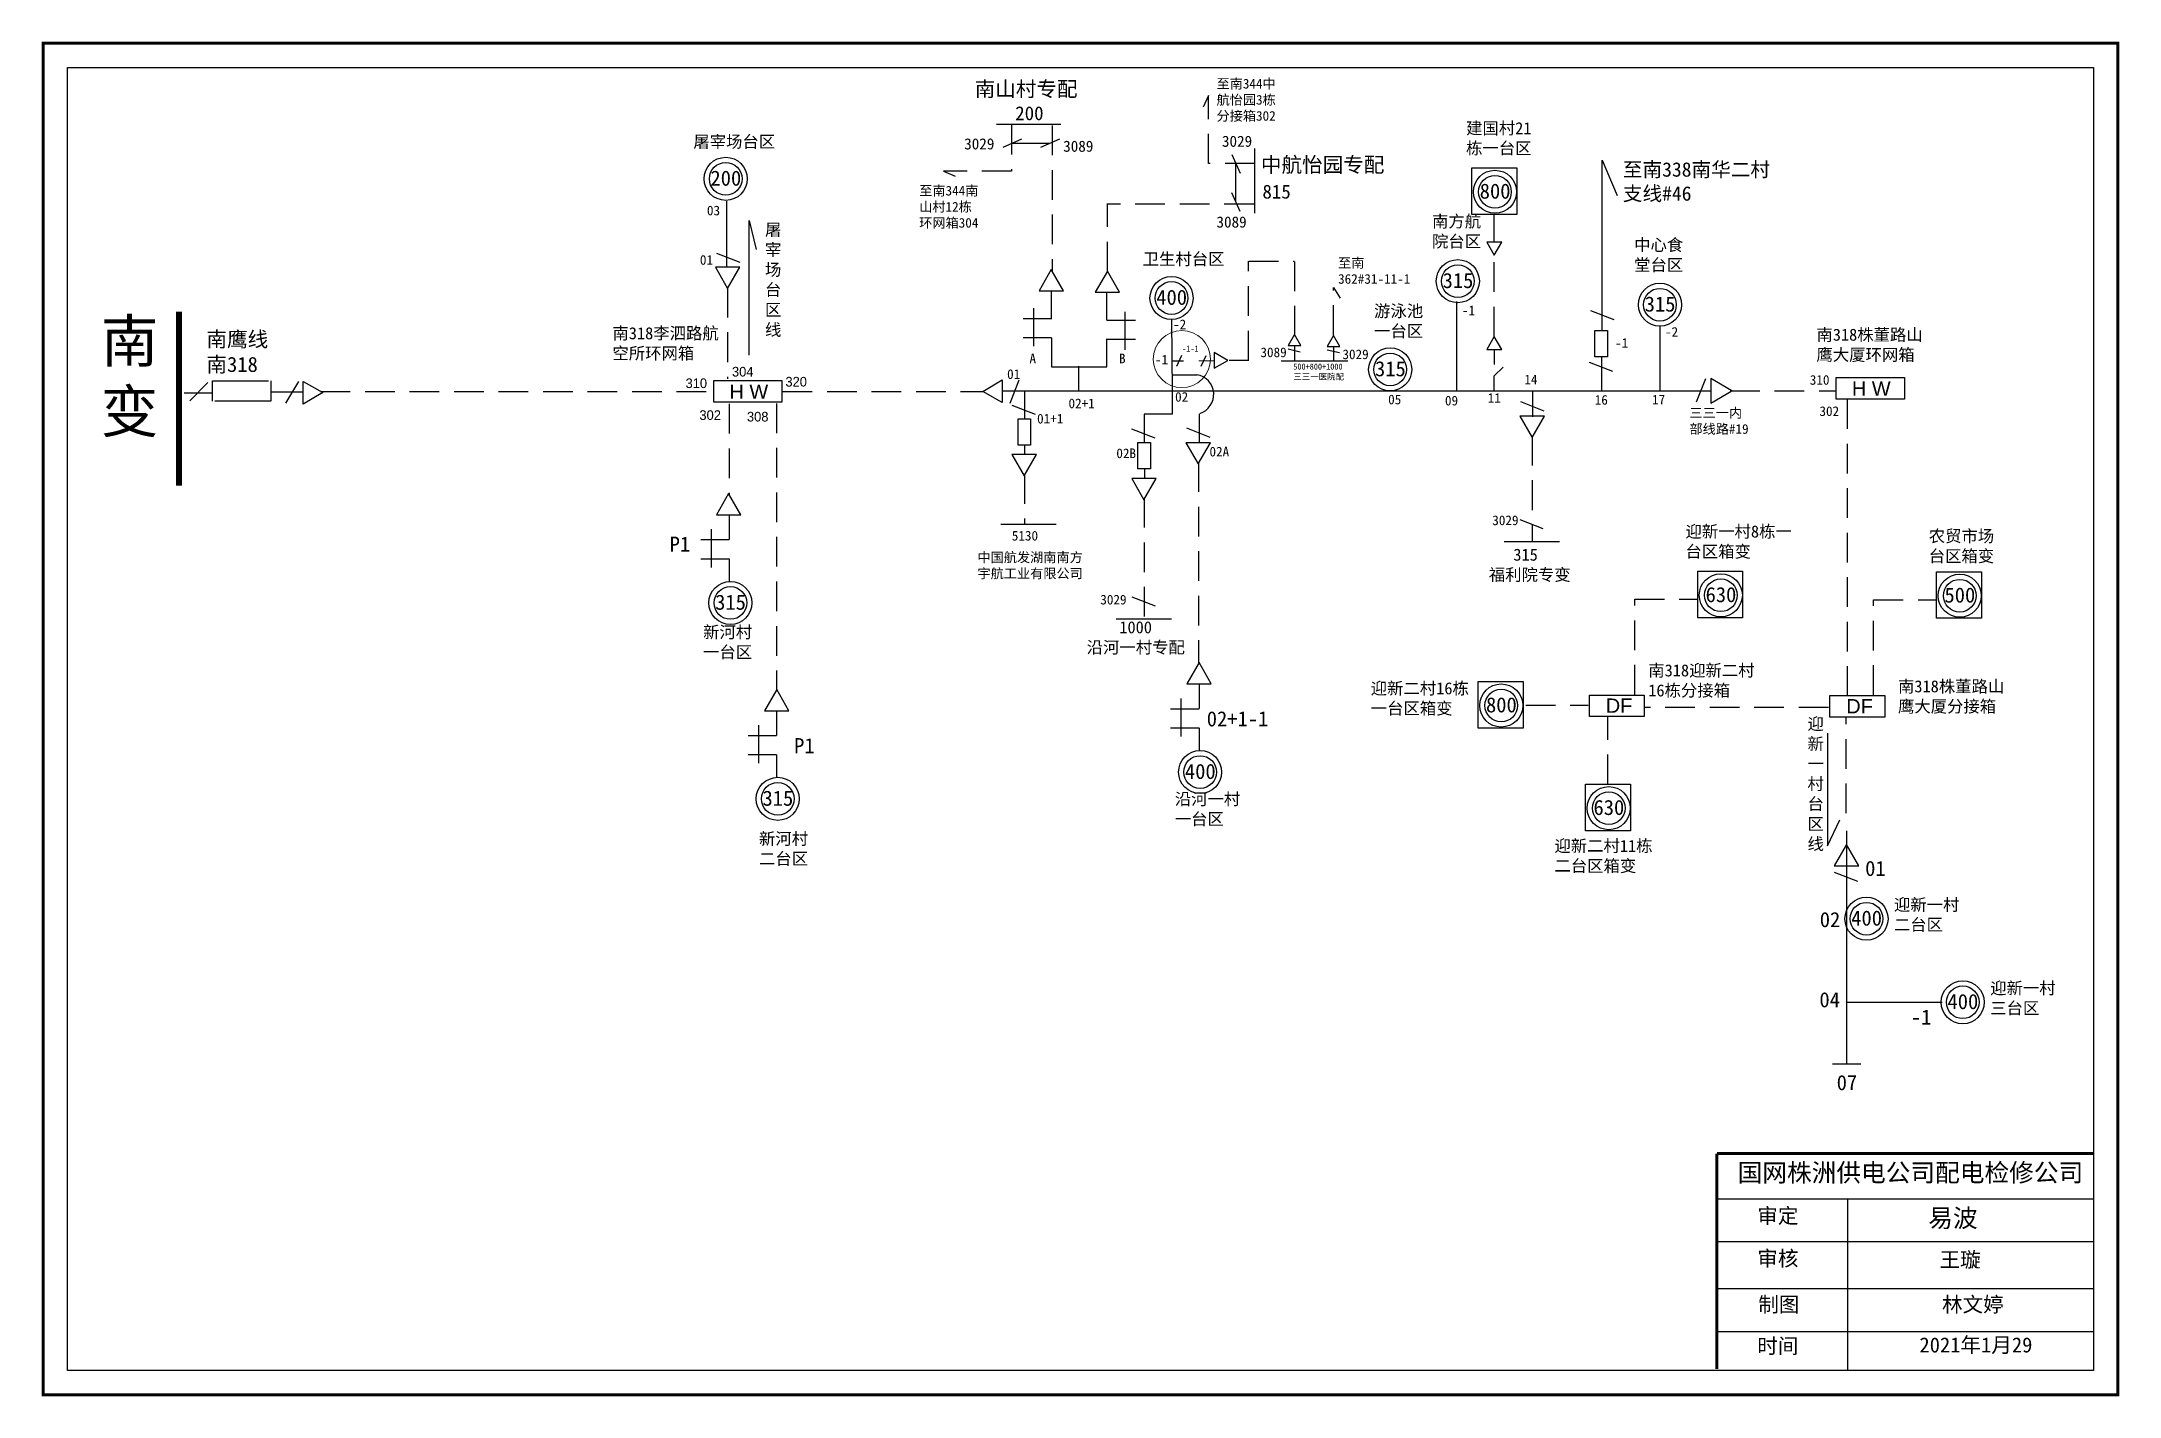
# Model space of a CAD drawing. Extents: x 12 to 356, y -1 to 223.
import ezdxf

# ---------------------------------------------------------------- set-up
doc = ezdxf.new("R2010")
doc.units = 0
doc.header["$LTSCALE"] = 0.774411
doc.linetypes.add('ACAD_ISO02W100', pattern=[15, 12, -3])
doc.linetypes.add('DASHED2', pattern=[9.525, 6.35, -3.175])
doc.layers.get('0').update_dxf_attribs({"linetype": 'CONTINUOUS'})
doc.styles.add('hztxt_txtstyle_0.00_0_0', font='')
doc.styles.add('hztxt_txtstyle_1.99_0_0', font='', dxfattribs={"height": 1.9941})
doc.styles.get("Standard").update_dxf_attribs({"font": '', "height": 2.5})
doc.styles.add('仿宋_txtstyle_1.00_0_0', font='simsun.ttc', dxfattribs={"height": 1})
doc.styles.add('字体', font='', dxfattribs={"height": 2.5})
doc.styles.get('hztxt_txtstyle_0.00_0_0').set_extended_font_data('hztxt')
doc.styles.get('hztxt_txtstyle_1.99_0_0').set_extended_font_data('hztxt')
doc.styles.get('Standard').set_extended_font_data('SimSun')
doc.styles.get('字体').set_extended_font_data('KaiTi_GB2312')

msp = doc.modelspace()

# ---------------------------------------------------------------- linework, layer by layer
at = {"linetype": 'Continuous'}
for p, q in [((205.01, 214.52), (204.16, 212.58)), ((270.26, 175.54), (270.26, 203.83)), ((270.26, 203.83), (272.76, 197.94)), ((161.1, 202.02), (163.04, 201.17)), ((125.19, 186.04), (125.19, 197.04)), ((128.85, 171.5), (128.85, 193.81)), ((128.85, 193.81), (130.05, 189.01)), ((127.38, 186.85), (123.52, 188.34)), ((176.06, 172.99), (176.06, 179.29)), ((178.95, 182.2), (178.95, 177.49)), ((188.16, 177.32), (188.16, 181.95)), ((246.2, 165.6), (246.2, 180.39)), ((179.01, 177.52), (174.29, 177.52)), ((188.19, 177.33), (192.91, 177.33)), ((191.13, 178.71), (191.13, 172.4)), ((198.89, 177.41), (199.01, 165.44)), ((272.26, 177.36), (268.41, 178.86)), ((279.9, 165.56), (279.9, 176.38)), ((179, 174.37), (174.27, 174.37)), ((178.99, 174.37), (178.99, 169.6)), ((188.14, 169.6), (188.14, 174.22)), ((188.17, 174.18), (192.9, 174.18)), ((178.99, 169.6), (188.14, 169.6)), ((183.44, 169.68), (183.44, 165.49)), ((199.03, 170.59), (200.9, 170.59)), ((199.76, 169.7), (200.6, 171.49)), ((203.78, 169.68), (204.62, 171.47)), ((272.03, 168.81), (268.18, 170.31)), ((270.2, 165.71), (270.2, 171.29)), ((39.13, 166.96), (36.14, 163.96)), ((49.58, 165.41), (54.84, 165.41)), ((52.04, 163.54), (54.23, 167.17)), ((54.95, 163.39), (54.95, 167.16)), ((54.95, 167.16), (58.18, 165.35)), ((167.59, 165.47), (170.82, 167.42)), ((170.82, 163.66), (167.59, 165.47)), ((170.82, 167.42), (170.82, 163.66)), ((170.93, 165.6), (204.06, 165.6)), ((173.58, 167.36), (172.08, 163.5)), ((174.49, 165.67), (174.49, 161.04)), ((174.5, 165.6), (174.5, 162.18)), ((199.05, 161.74), (199.05, 165.85)), ((204.07, 165.6), (288.34, 165.6)), ((258.71, 165.51), (258.71, 161.32)), ((287.39, 167.57), (285.89, 163.71)), ((58.18, 165.35), (54.95, 163.39)), ((176.33, 161.67), (172.48, 163.17)), ((260.65, 162.26), (256.79, 163.76)), ((196.18, 157.74), (192.33, 159.24)), ((199.05, 161.73), (194.35, 161.73)), ((194.35, 161.73), (194.35, 157.11)), ((205.29, 157.89), (201.44, 159.39)), ((203.5, 156.96), (203.5, 161.73)), ((174.54, 156.52), (174.54, 155.04)), ((194.39, 152.59), (194.39, 151.11)), ((125.58, 145.11), (125.58, 140.97)), ((122.62, 136.35), (122.62, 142.66)), ((170.58, 143.51), (179.74, 143.51)), ((260.52, 142.75), (256.67, 144.25)), ((125.58, 140.89), (120.85, 140.89)), ((254.03, 140.63), (263.19, 140.63)), ((125.56, 137.73), (120.84, 137.73)), ((125.58, 137.78), (125.58, 133.95)), ((196.21, 129.93), (192.36, 131.43)), ((189.72, 127.81), (198.87, 127.81)), ((200.5, 108.33), (200.5, 114.64)), ((203.45, 117.09), (203.45, 112.95)), ((133.42, 112.65), (133.42, 108.51)), ((203.45, 112.86), (198.72, 112.86)), ((133.42, 108.42), (128.7, 108.42)), ((130.47, 103.89), (130.47, 110.2)), ((203.44, 109.71), (198.71, 109.71)), ((203.45, 109.76), (203.45, 105.93)), ((307.64, 108.9), (307.66, 90.2)), ((133.41, 105.27), (128.69, 105.27)), ((133.42, 105.32), (133.42, 101.49)), ((307.66, 90.2), (309.7, 94.5)), ((310.78, 92.68), (310.78, 54.07)), ((312.64, 84.29), (308.79, 85.79)), ((310.73, 64.31), (326.66, 64.31)), ((313.16, 54.03), (308.44, 54.03)), ((289.3, 31.74), (351.67, 31.74)), ((310.95, 31.73), (310.95, 3.4)), ((289.3, 24.64), (351.67, 24.64)), ((289.3, 16.89), (351.67, 16.89)), ((289.3, 9.78), (351.67, 9.78))]:
    msp.add_line(p, q, dxfattribs=at)
at = {"linetype": 'DASHED2'}
for p, q in [((205.01, 203.26), (205.01, 214.52)), ((172.36, 209.69), (172.36, 202.02)), ((179.08, 209.56), (179.08, 185.31)), ((212.68, 203.26), (205.01, 203.26)), ((172.36, 202.02), (161.1, 202.02)), ((188.29, 185.39), (188.29, 196.66)), ((212.55, 196.53), (188.31, 196.53)), ((211.65, 170.65), (211.65, 187.06)), ((211.69, 187.06), (219.24, 187.06)), ((219.26, 187.05), (219.26, 174.91)), ((125.28, 182.67), (125.28, 167.57)), ((225.72, 174.85), (225.72, 182.73)), ((225.72, 182.73), (226.86, 180.97)), ((218.22, 172.55), (220.23, 172.09)), ((219.27, 173.05), (219.27, 170.7)), ((224.7, 172.42), (226.71, 171.96)), ((225.74, 172.92), (225.74, 170.58)), ((208.45, 170.69), (211.68, 170.69)), ((57.82, 165.49), (122.92, 165.49)), ((134.4, 165.51), (167.58, 165.51)), ((198.97, 168.26), (203.16, 168.26)), ((291.5, 165.61), (309, 165.61)), ((125.57, 163.44), (125.57, 148.33)), ((133.41, 163.52), (133.41, 115.87)), ((310.9, 164.22), (310.9, 115.09)), ((258.69, 158.15), (258.69, 140.65)), ((174.5, 151.8), (174.5, 143.55)), ((203.34, 153.78), (203.34, 120.42)), ((194.35, 147.86), (194.35, 127.83)), ((275.68, 115.28), (275.68, 131.07)), ((275.68, 131.07), (286.03, 131.07)), ((315.29, 115.21), (315.29, 131)), ((315.29, 131), (325.64, 131)), ((257.6, 113.52), (267.95, 113.52)), ((271.21, 100.42), (271.21, 111.63)), ((307.78, 113.13), (277.35, 113.13)), ((310.71, 95.61), (310.71, 111.4))]:
    msp.add_line(p, q, dxfattribs=at)
at = {"color": 0, "linetype": 'Continuous'}
for p, q in [((180.56, 209.71), (169.88, 209.71)), ((174.01, 207.31), (170.9, 205.93)), ((180.3, 207.29), (177.18, 205.91)), ((178.66, 206.56), (172.38, 206.56)), ((210.3, 201.61), (208.92, 204.72)), ((212.71, 195.05), (212.71, 205.74)), ((209.56, 196.95), (209.56, 203.23)), ((210.29, 195.32), (208.9, 198.43))]:
    msp.add_line(p, q, dxfattribs=at)
at = {"color": 7, "linetype": 'Continuous', "lineweight": 0, "ltscale": 0.097483}
msp.add_line((203.4, 170.59), (205.97, 170.59), dxfattribs=at)
at = {"linetype": 'ByBlock'}
msp.add_line((217.05, 170.58), (228.11, 170.58), dxfattribs=at)
at = {"linetype": 'ACAD_ISO02W100'}
msp.add_line((39.89, 165.24), (35.21, 165.24), dxfattribs=at)
at = {"linetype": 'Continuous', "const_width": 0.5}
msp.add_lwpolyline([(11.81, 223.21), (355.79, 223.21), (355.79, -0.75), (11.81, -0.75)], close=True, dxfattribs=at)
at = {"linetype": 'Continuous'}
for points in [[(15.86, 219.17), (351.74, 219.17), (351.74, 3.29), (15.86, 3.29)], [(248.68, 202.54), (256.12, 202.54), (256.12, 194.83), (248.68, 194.83)], [(252.4, 188.06), (253.66, 190.24), (251.15, 190.24)], [(125.3, 182.55), (127.33, 186.07), (123.27, 186.07)], [(178.96, 185.71), (176.93, 182.19), (180.99, 182.19)], [(188.25, 185.45), (186.22, 181.93), (190.28, 181.93)], [(253.66, 172.44), (252.4, 174.62), (251.15, 172.44)], [(269.08, 175.6), (271.17, 175.6), (271.17, 171.24), (269.08, 171.24)], [(205.96, 171.96), (205.94, 169.34), (208.21, 170.63)], [(123.02, 167.31), (134.31, 167.31), (134.31, 163.7), (123.02, 163.7)], [(291.79, 165.58), (288.27, 167.62), (288.27, 163.55)], [(309.1, 167.81), (320.39, 167.81), (320.39, 164.2), (309.1, 164.2)], [(173.45, 160.96), (175.53, 160.96), (175.53, 156.59), (173.45, 156.59)], [(258.67, 157.86), (260.7, 161.38), (256.63, 161.38)], [(174.47, 151.51), (176.5, 155.03), (172.44, 155.03)], [(193.3, 157.03), (195.39, 157.03), (195.39, 152.66), (193.3, 152.66)], [(203.31, 153.49), (205.34, 157.01), (201.28, 157.01)], [(125.46, 148.58), (123.43, 145.06), (127.49, 145.06)], [(194.32, 147.57), (196.36, 151.09), (192.29, 151.09)], [(286.12, 135.7), (293.56, 135.7), (293.56, 127.98), (286.12, 127.98)], [(325.73, 135.62), (333.17, 135.62), (333.17, 127.91), (325.73, 127.91)], [(203.45, 120.57), (201.42, 117.05), (205.48, 117.05)], [(249.72, 117.43), (257.16, 117.43), (257.16, 109.72), (249.72, 109.72)], [(133.43, 116.13), (131.39, 112.61), (135.46, 112.61)], [(268.17, 115.19), (277.26, 115.19), (277.26, 111.66), (268.17, 111.66)], [(308.03, 115.1), (317.12, 115.1), (317.12, 111.56), (308.03, 111.56)], [(267.54, 100.43), (274.98, 100.43), (274.98, 92.72), (267.54, 92.72)], [(310.78, 90.43), (308.75, 86.91), (312.82, 86.91)]]:
    msp.add_lwpolyline(points, close=True, dxfattribs=at)
for points in [[(252.4, 190.24), (252.4, 194.71)], [(252.4, 172.44), (252.4, 169.98)], [(252.4, 165.63), (252.4, 168.08), (253.86, 169.53)]]:
    msp.add_lwpolyline(points, dxfattribs=at)
at = {"linetype": 'DASHED2'}
msp.add_lwpolyline([(252.4, 174.62), (252.4, 188.06)], dxfattribs=at)
at = {"linetype": 'Continuous'}
for points, const_width in [([(34.34, 178.73), (34.36, 149.91)], 1), ([(289.27, 39.24), (289.27, 3.52)], 0.5), ([(289.3, 39.24), (351.67, 39.24)], 0.5)]:
    msp.add_lwpolyline(points, dxfattribs=dict(at, const_width=const_width))
at = {"linetype": 'DASHED2'}
for points in [[(219.26, 174.91), (218.2, 173.09), (220.31, 173.09)], [(225.73, 174.79), (224.68, 172.96), (226.78, 172.96)]]:
    msp.add_lwpolyline(points, close=True, dxfattribs=at)
at = {"linetype": 'ACAD_ISO02W100'}
msp.add_lwpolyline([(49.57, 167.24), (49.57, 163.9), (39.89, 163.9), (39.89, 167.24)], close=True, dxfattribs=at)
at = {"linetype": 'Continuous'}
for centre, radius in [((124.98, 200.73), 3.57), ((124.98, 200.73), 2.71), ((252.51, 198.58), 3.57), ((252.51, 198.58), 2.71), ((246.35, 183.77), 3.57), ((246.35, 183.77), 2.71), ((198.89, 180.98), 3.57), ((198.89, 180.98), 2.71), ((279.86, 179.87), 3.57), ((279.86, 179.87), 2.71), ((235.14, 169.15), 3.57), ((235.14, 169.15), 2.71), ((289.95, 131.73), 3.57), ((289.95, 131.73), 2.71), ((329.56, 131.66), 3.57), ((329.56, 131.66), 2.71), ((125.76, 130.46), 3.57), ((125.76, 130.46), 2.71), ((253.55, 113.47), 3.57), ((253.55, 113.47), 2.71), ((203.63, 102.44), 3.57), ((203.63, 102.44), 2.71), ((133.61, 98), 3.57), ((133.61, 98), 2.71), ((271.37, 96.46), 3.57), ((271.37, 96.46), 2.71), ((314.1, 78.14), 3.57), ((314.1, 78.14), 2.71), ((330.06, 64.3), 3.57), ((330.06, 64.3), 2.71)]:
    msp.add_circle(centre, radius, dxfattribs=at)
at = {"color": 12, "linetype": 'Continuous', "lineweight": 0, "ltscale": 0.270786, "true_color": 0xc00000}
msp.add_circle((200.6, 170.86), 4.73, dxfattribs=at)
at = {"linetype": 'ByBlock'}
msp.add_arc((202.6, 165.01), 3.29, 287.1141, 81.2099, dxfattribs=at)

# ---------------------------------------------------------------- texts
for s, p in [('200', (122.45, 199.59)), ('800', (249.98, 197.44)), ('315', (243.83, 182.63)), ('400', (196.36, 179.85)), ('315', (277.33, 178.73)), ('315', (232.62, 168.01)), ('P1', (115.69, 138.95)), ('315', (123.23, 129.33)), ('630', (287.42, 130.59)), ('500', (327.03, 130.52)), ('800', (251.02, 112.33)), ('02+1-1', (204.73, 110.01)), ('P1', (136.32, 105.57)), ('400', (201.11, 101.3)), ('315', (131.08, 96.86)), ('630', (268.84, 95.33)), ('01', (313.88, 85.23)), ('400', (311.57, 77)), ('02', (306.36, 76.75)), ('04', (306.3, 63.47)), ('400', (327.53, 63.17)), ('-1', (321.46, 60.59)), ('07', (309.16, 49.74))]:
    msp.add_text(s, height=2.5).set_placement(p)
at = {"color": 7, "char_height": 2.5, "width": 22.4024, "attachment_point": 1, "style": '字体'}
for s, insert in [('{\\fSimSun|b0|i0|c134|p2;南山村专配}', (166.25, 216.87)), ('{\\fSimSun|b0|i0|c134|p2;中航怡园专配}', (213.71, 204.32))]:
    msp.add_mtext(s, dxfattribs=dict(at, insert=insert))
at = {"attachment_point": 1}
for s, insert, char_height, width, style in [('{\\fSimSun|b0|i0|c134|p2;至南344中航怡园3栋分接箱302}', (206.35, 217.29), 1.6, 10.7539, 'hztxt_txtstyle_0.00_0_0'), ('{\\fSimSun|b0|i0|c134|p2;建国村21栋一台区}', (247.72, 210.11), 1.989, 11.3119, 'hztxt_txtstyle_1.99_0_0'), ('{\\fSimSun|b0|i0|c134|p2;屠宰场台区}', (119.61, 207.88), 1.989, 21.0903, 'hztxt_txtstyle_1.99_0_0'), ('{\\fSimSun|b0|i0|c134|p2;至南338南华二村支线#46}', (273.71, 203.47), 2.3868, 24.6706, 'hztxt_txtstyle_1.99_0_0'), ('{\\fSimSun|b0|i0|c134|p2;至南344南山村12栋环网箱304}', (157.06, 199.57), 1.6, 10.7539, 'hztxt_txtstyle_0.00_0_0'), ('{\\fSimSun|b0|i0|c134|p2;03}', (121.87, 196.28), 1.6, 4.1943, 'hztxt_txtstyle_0.00_0_0'), ('{\\fSimSun|b0|i0|c134|p2;屠\\P宰\\P场\\P台\\P区\\P线}', (131.49, 193.3), 1.989, 21.0903, 'hztxt_txtstyle_1.99_0_0'), ('{\\fSimSun|b0|i0|c134|p2;南方航院台区}', (242.07, 194.68), 1.989, 8.4581, 'hztxt_txtstyle_1.99_0_0'), ('{\\fSimSun|b0|i0|c134|p2;中心食堂台区}', (275.58, 190.78), 1.989, 8.4581, 'hztxt_txtstyle_1.99_0_0'), ('{\\fSimSun|b0|i0|c134|p2;01}', (120.7, 188.09), 1.6, 4.1943, 'hztxt_txtstyle_0.00_0_0'), ('{\\fSimSun|b0|i0|c134|p2;卫生村台区}', (194.1, 188.45), 1.989, 14.6098, 'hztxt_txtstyle_1.99_0_0'), ('{\\fSimSun|b0|i0|c134|p2;至南362#31-11-1}', (226.5, 187.61), 1.6, 10.0737, 'hztxt_txtstyle_0.00_0_0'), ('{\\fSimSun|b0|i0|c134|p2;游泳池一台区}', (232.47, 179.83), 1.989, 8.4581, 'hztxt_txtstyle_1.99_0_0'), ('{\\fSimSun|b0|i0|c134|p2;-1}', (247.04, 179.73), 1.6, 4.1943, 'hztxt_txtstyle_0.00_0_0'), ('{\\fSimSun|b0|i0|c134|p2;南318李泗路航空所环网箱}', (106.2, 176.14), 1.989, 17.9297, 'hztxt_txtstyle_1.99_0_0'), ('{\\fSimSun|b0|i0|c134|p2;-2}', (199.14, 177.41), 1.6, 4.1943, 'hztxt_txtstyle_0.00_0_0'), ('{\\fSimSun|b0|i0|c134|p2;-2}', (280.7, 176.17), 1.6, 4.1943, 'hztxt_txtstyle_0.00_0_0'), ('{\\fSimSun|b0|i0|c134|p2;南318株董路山鹰大厦环网箱}', (305.8, 175.9), 1.989, 17.9297, 'hztxt_txtstyle_1.99_0_0'), ('-1-1', (200.64, 173.09), 1, 4.1943, '仿宋_txtstyle_1.00_0_0'), ('{\\fSimSun|b0|i0|c134|p2;3089}', (213.63, 172.78), 1.6, 4.1943, 'hztxt_txtstyle_0.00_0_0'), ('{\\fSimSun|b0|i0|c134|p2;3029}', (227.22, 172.45), 1.6, 4.1943, 'hztxt_txtstyle_0.00_0_0'), ('{\\fSimSun|b0|i0|c134|p2;-1}', (272.42, 174.33), 1.6, 4.1943, 'hztxt_txtstyle_0.00_0_0'), ('304', (126.02, 169.57), 1.6, 4.1943, 'hztxt_txtstyle_0.00_0_0'), ('{\\fSimSun|b0|i0|c134|p2;01}', (171.63, 169.17), 1.6, 4.1943, 'hztxt_txtstyle_0.00_0_0'), ('{\\fSimSun|b0|i0|c134|p2;A}', (175.34, 171.77), 1.6, 4.1943, 'hztxt_txtstyle_0.00_0_0'), ('{\\fSimSun|b0|i0|c134|p2;B}', (190.18, 171.77), 1.6, 4.1943, 'hztxt_txtstyle_0.00_0_0'), ('{\\fSimSun|b0|i0|c134|p2;-1}', (196.15, 171.57), 1.6, 4.1943, 'hztxt_txtstyle_0.00_0_0'), ('{\\fSimSun|b0|i0|c134|p2;500+800+1000\\P三三一医院配}', (219.08, 170.12), 1, 21.0903, 'hztxt_txtstyle_1.99_0_0'), ('310', (118.32, 167.66), 1.6, 4.1943, 'hztxt_txtstyle_0.00_0_0'), ('320', (134.88, 167.91), 1.6, 4.1943, 'hztxt_txtstyle_0.00_0_0'), ('{\\fSimSun|b0|i0|c134|p2;02}', (199.48, 165.4), 1.6, 4.1943, 'hztxt_txtstyle_0.00_0_0'), ('{\\fSimSun|b0|i0|c134|p2;14}', (257.38, 168.27), 1.6, 4.1943, 'hztxt_txtstyle_0.00_0_0'), ('{\\fSimSun|b0|i0|c134|p2;310}', (304.7, 168.21), 1.6, 4.1943, 'hztxt_txtstyle_0.00_0_0'), ('302', (120.62, 162.38), 1.6, 4.1943, 'hztxt_txtstyle_0.00_0_0'), ('308', (128.5, 162.12), 1.6, 4.1943, 'hztxt_txtstyle_0.00_0_0'), ('{\\fSimSun|b0|i0|c134|p2;02+1}', (181.81, 164.32), 1.6, 4.1943, 'hztxt_txtstyle_0.00_0_0'), ('{\\fSimSun|b0|i0|c134|p2;05}', (234.8, 164.97), 1.6, 4.1943, 'hztxt_txtstyle_0.00_0_0'), ('{\\fSimSun|b0|i0|c134|p2;09}', (244.22, 164.78), 1.6, 4.1943, 'hztxt_txtstyle_0.00_0_0'), ('{\\fSimSun|b0|i0|c134|p2;11}', (251.31, 165.22), 1.6, 4.1943, 'hztxt_txtstyle_0.00_0_0'), ('{\\fSimSun|b0|i0|c134|p2;16}', (269.05, 164.91), 1.6, 4.1943, 'hztxt_txtstyle_0.00_0_0'), ('{\\fSimSun|b0|i0|c134|p2;17}', (278.55, 164.94), 1.6, 4.1943, 'hztxt_txtstyle_0.00_0_0'), ('{\\fSimSun|b0|i0|c134|p2;三三一内部线路#19}', (284.75, 162.75), 1.6, 10.7539, 'hztxt_txtstyle_0.00_0_0'), ('{\\fSimSun|b0|i0|c134|p2;302}', (306.3, 163.03), 1.6, 4.1943, 'hztxt_txtstyle_0.00_0_0'), ('{\\fSimSun|b0|i0|c134|p2;01+1}', (176.6, 161.79), 1.6, 4.1943, 'hztxt_txtstyle_0.00_0_0'), ('{\\fSimSun|b0|i0|c134|p2;02B}', (189.74, 156.05), 1.6, 4.1943, 'hztxt_txtstyle_0.00_0_0'), ('{\\fSimSun|b0|i0|c134|p2;02A}', (205.18, 156.33), 1.6, 4.1943, 'hztxt_txtstyle_0.00_0_0'), ('{\\fSimSun|b0|i0|c134|p2;3029}', (252.06, 144.95), 1.6, 4.1943, 'hztxt_txtstyle_0.00_0_0'), ('{\\fSimSun|b0|i0|c134|p2;5130}', (172.41, 142.4), 1.6, 4.1943, 'hztxt_txtstyle_0.00_0_0'), ('{\\fSimSun|b0|i0|c134|p2;迎新一村8栋一台区箱变}', (284.09, 143.29), 1.989, 17.9297, 'hztxt_txtstyle_1.99_0_0'), ('{\\fSimSun|b0|i0|c134|p2;农贸市场台区箱变}', (324.42, 142.54), 1.989, 11.5063, 'hztxt_txtstyle_1.99_0_0'), ('{\\fSimSun|b0|i0|c134|p2;中国航发湖南南方宇航工业有限公司}', (166.72, 138.82), 1.6, 18.2932, 'hztxt_txtstyle_0.00_0_0'), ('{\\fSimSun|b0|i0|c134|p2;    315\\P 福利院专变}', (250.14, 139.45), 1.989, 21.0903, 'hztxt_txtstyle_1.99_0_0'), ('{\\fSimSun|b0|i0|c134|p2;3029}', (187.08, 131.81), 1.6, 4.1943, 'hztxt_txtstyle_0.00_0_0'), ('{\\fSimSun|b0|i0|c134|p2;新河村\\P一台区}', (121.23, 126.63), 1.989, 21.0903, 'hztxt_txtstyle_1.99_0_0'), ('{\\fSimSun|b0|i0|c134|p2;    1000\\P沿河一村专配}', (184.82, 127.42), 1.989, 21.0903, 'hztxt_txtstyle_1.99_0_0'), ('{\\fSimSun|b0|i0|c134|p2;南318迎新二村16栋分接箱}', (277.92, 120.28), 1.989, 17.9297, 'hztxt_txtstyle_1.99_0_0'), ('{\\fSimSun|b0|i0|c134|p2;迎新二村16栋一台区箱变}', (231.91, 117.31), 1.989, 17.9297, 'hztxt_txtstyle_1.99_0_0'), ('{\\fSimSun|b0|i0|c134|p2;南318株董路山鹰大厦分接箱}', (319.32, 117.64), 1.989, 17.9297, 'hztxt_txtstyle_1.99_0_0'), ('{\\fSimSun|b0|i0|c134|p2;迎新一村台区线}', (304.32, 111.43), 1.989, 4.1689, 'hztxt_txtstyle_1.99_0_0'), ('{\\fSimSun|b0|i0|c134|p2;沿河一村\\P一台区}', (199.43, 98.98), 1.989, 21.0903, 'hztxt_txtstyle_1.99_0_0'), ('{\\fSimSun|b0|i0|c134|p2;新河村\\P二台区}', (130.5, 92.4), 1.989, 21.0903, 'hztxt_txtstyle_1.99_0_0'), ('{\\fSimSun|b0|i0|c134|p2;迎新二村11栋二台区箱变}', (262.37, 91.21), 1.989, 17.9297, 'hztxt_txtstyle_1.99_0_0'), ('{\\fSimSun|b0|i0|c134|p2;迎新一村二台区}', (318.65, 81.47), 1.989, 11.2762, 'hztxt_txtstyle_1.99_0_0'), ('{\\fSimSun|b0|i0|c134|p2;迎新一村三台区}', (334.61, 67.64), 1.989, 11.2762, 'hztxt_txtstyle_1.99_0_0')]:
    msp.add_mtext(s, dxfattribs=dict(at, insert=insert, char_height=char_height, width=width, style=style))
for s, insert, char_height, width in [('200', (172.98, 212.74), 2.3, 4.8377), ('3029', (164.52, 207.44), 1.84, 3.8702), ('3089', (180.93, 207.05), 1.84, 3.8702), ('3029', (207.25, 207.87), 1.84, 3.8702), ('815', (213.96, 199.75), 2.3, 4.8377), ('3089', (206.34, 194.49), 1.84, 3.8702)]:
    msp.add_mtext(s, dxfattribs=dict(at, insert=insert, char_height=char_height, width=width))
at = {"linetype": 'Continuous', "attachment_point": 1, "style": '字体'}
for s, insert, char_height, width in [('{\\fSimSun|b0|i0|c134|p2;南\\f\uffbfﾬￌﾣﾤ_GB2312|b0|i0|c134|p49; \\P\\fSimSun|b0|i0|c134|p2;变}', (21.37, 177.37), 7, 46.6545), ('{\\fSimSun|b0|i0|c134|p2;南鹰线\\P南318}', (38.9, 175.4), 2.5, 22.8827), ('国网株洲供电公司配电检修公司', (292.74, 37.58), 3, 82.0179), ('{\\fSimSun|b0|i0|c134|p2;易波}', (324.34, 30.05), 3, 23.4615)]:
    msp.add_mtext(s, dxfattribs=dict(at, insert=insert, char_height=char_height, width=width))
at = {"linetype": 'DASHED2', "char_height": 2.3678, "width": 7.8343, "attachment_point": 1, "style": 'hztxt_txtstyle_0.00_0_0'}
for s, insert in [('{\\fArial|b0|i0|c0|p32;H W}', (125.6, 166.65)), ('{\\fArial|b0|i0|c0|p32;H W}', (311.68, 167.16)), ('{\\fArial|b0|i0|c0|p32;DF}', (270.88, 114.63)), ('{\\fArial|b0|i0|c0|p32;DF}', (310.75, 114.53))]:
    msp.add_mtext(s, dxfattribs=dict(at, insert=insert))
at = {"linetype": 'Continuous', "char_height": 2.5, "width": 23.4615, "attachment_point": 1}
for s, insert in [('审定', (296, 30.18)), ('审核', (296, 23.12)), ('王璇', (326.22, 22.91)), ('制图', (296.16, 15.49)), ('林文婷', (326.62, 15.49)), ('时间', (296, 8.61)), ('2021年1月29', (322.88, 8.78))]:
    msp.add_mtext(s, dxfattribs=dict(at, insert=insert))

doc.saveas('drawing.dxf')
